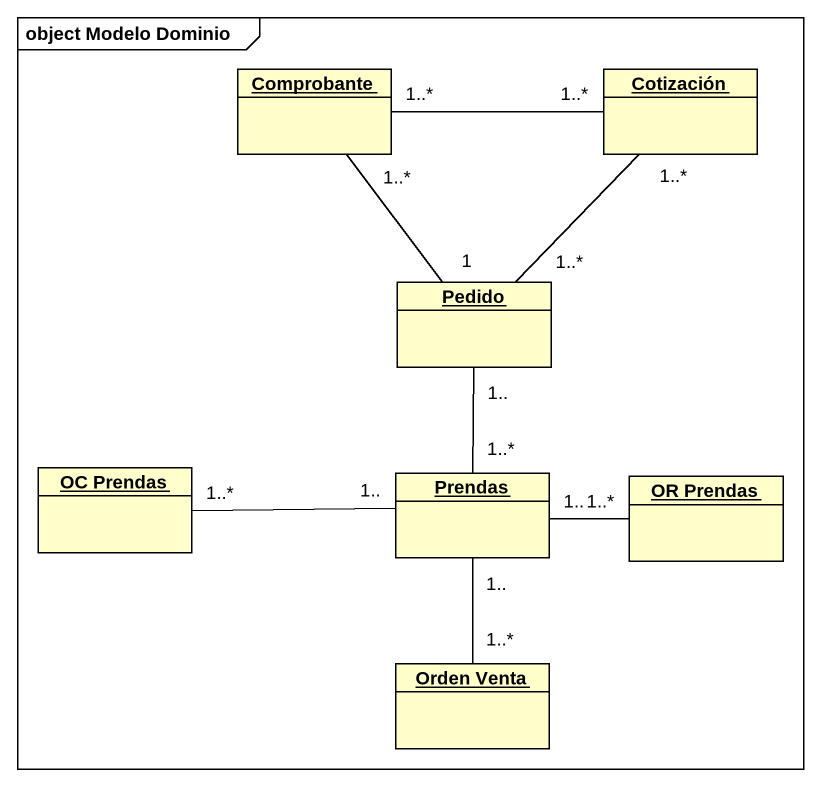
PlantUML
@startuml
mainframe object Modelo Dominio
hide circle
hide empty members
object Comprobante
object Cotización
object Pedido
object "OC Prendas" as OC_Prendas
object Prendas
object "OR Prendas" as OR_Prendas
object "Orden Venta" as Orden_Venta
Comprobante "1..*" -right- "1..*" Cotización
Comprobante "1..*" -- "1" Pedido
Cotización "1..*" -- "1..*" Pedido
Prendas "1..*" -up- "1.." Pedido
Prendas "1.." -left- "1..*" OC_Prendas
OR_Prendas "1..*" -left- "1.." Prendas
Orden_Venta "1..*" -up- "1.." Prendas
@enduml
